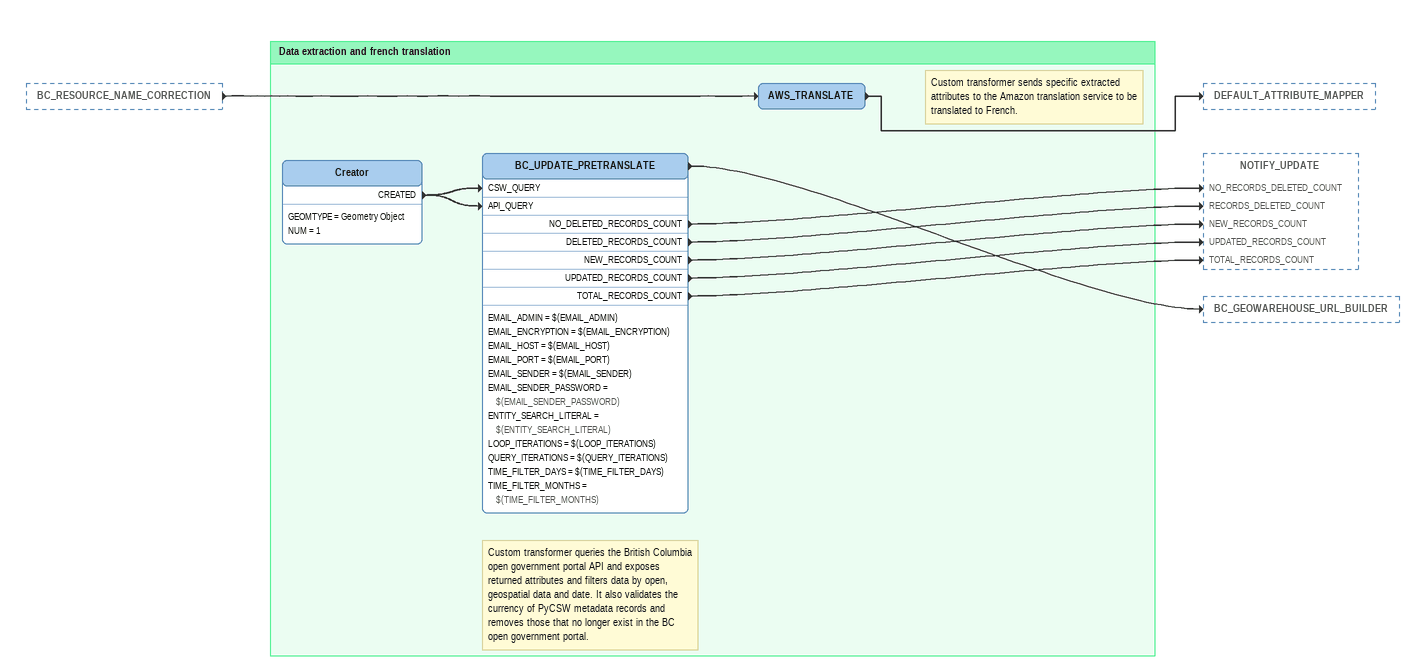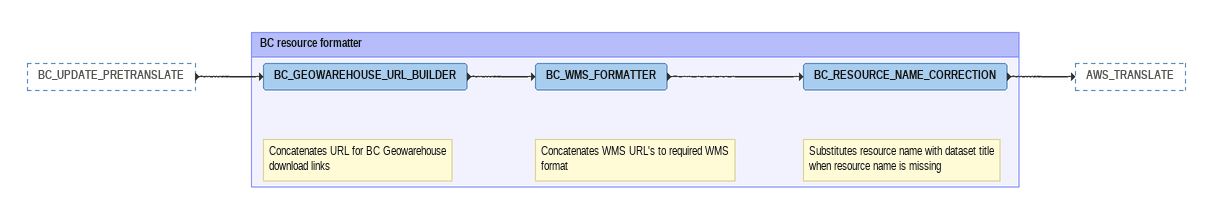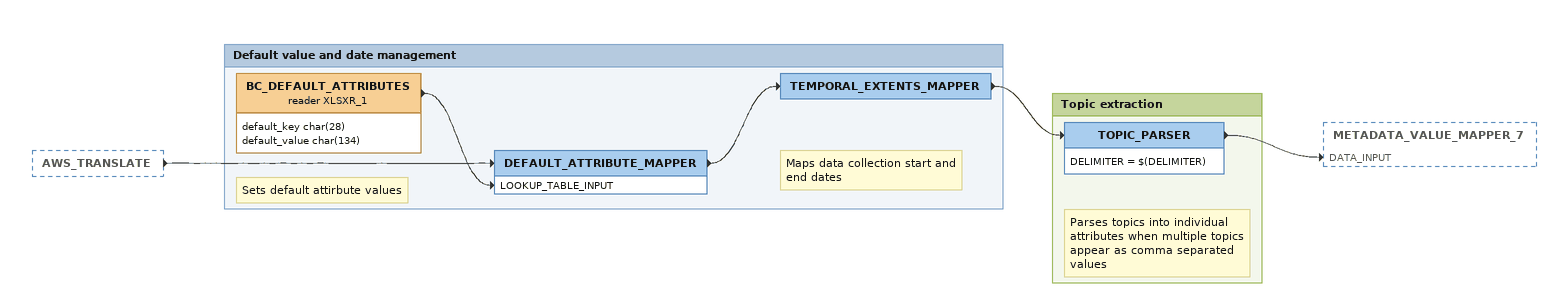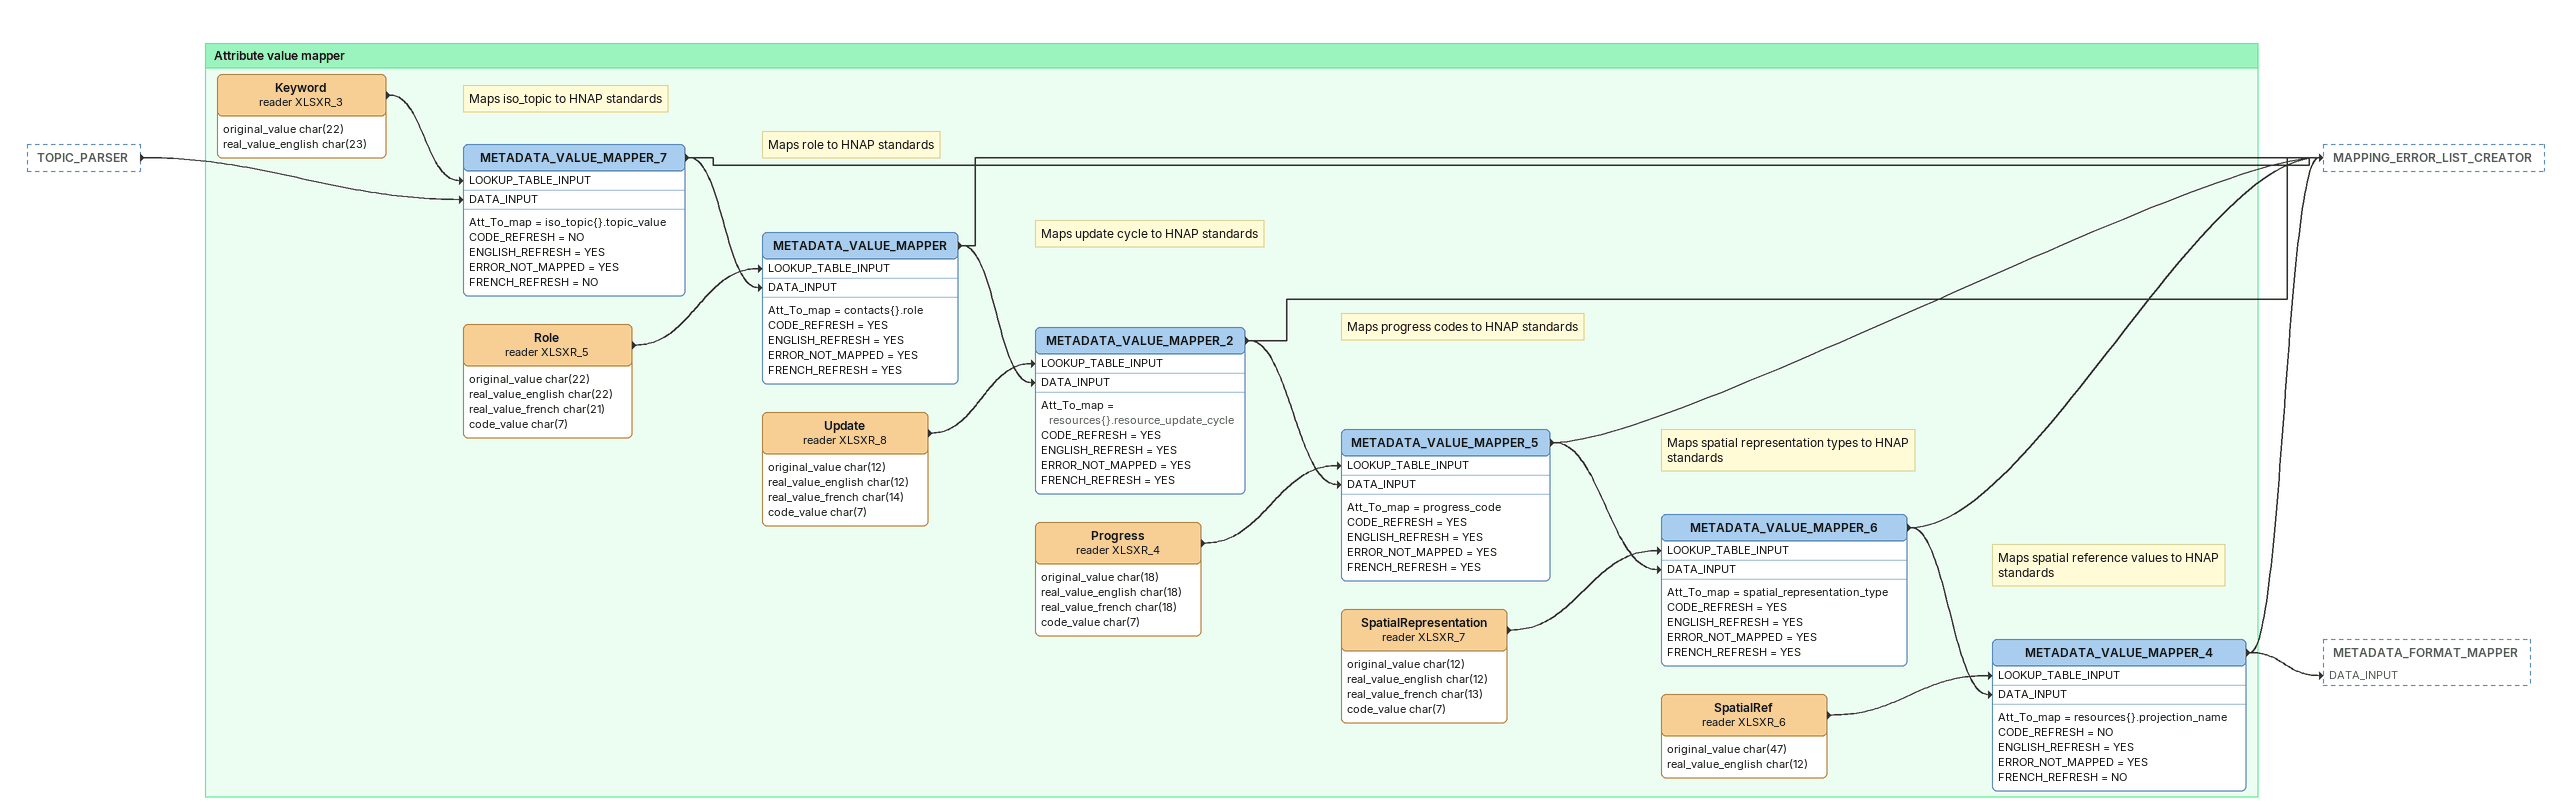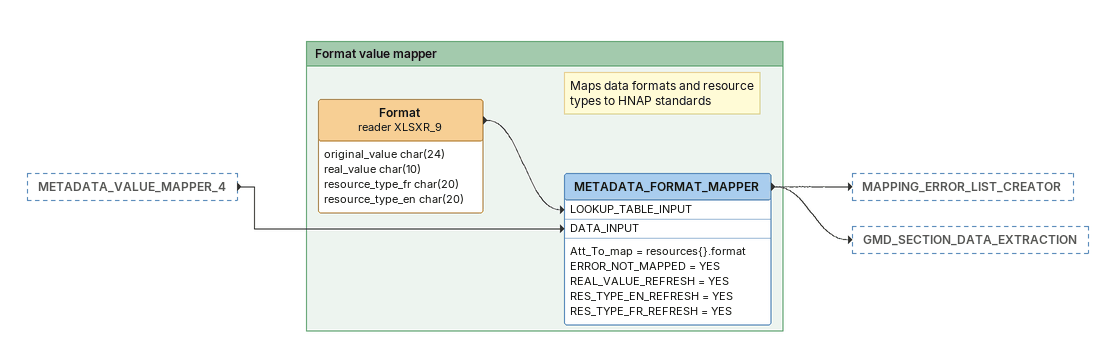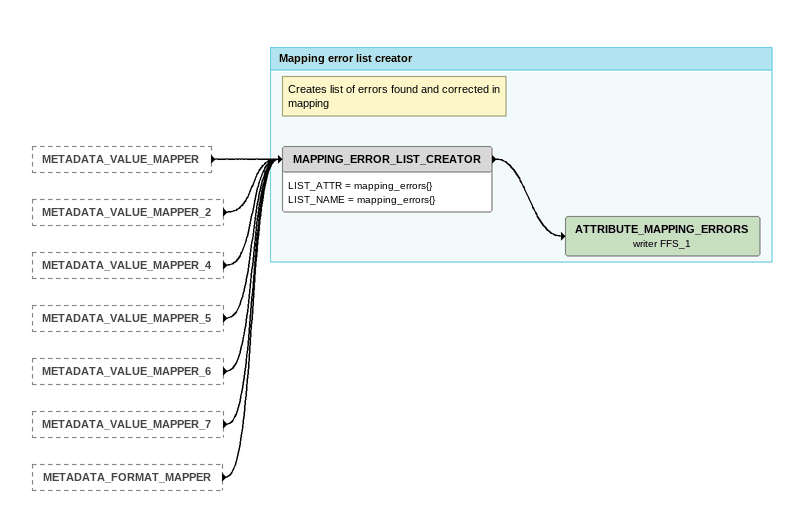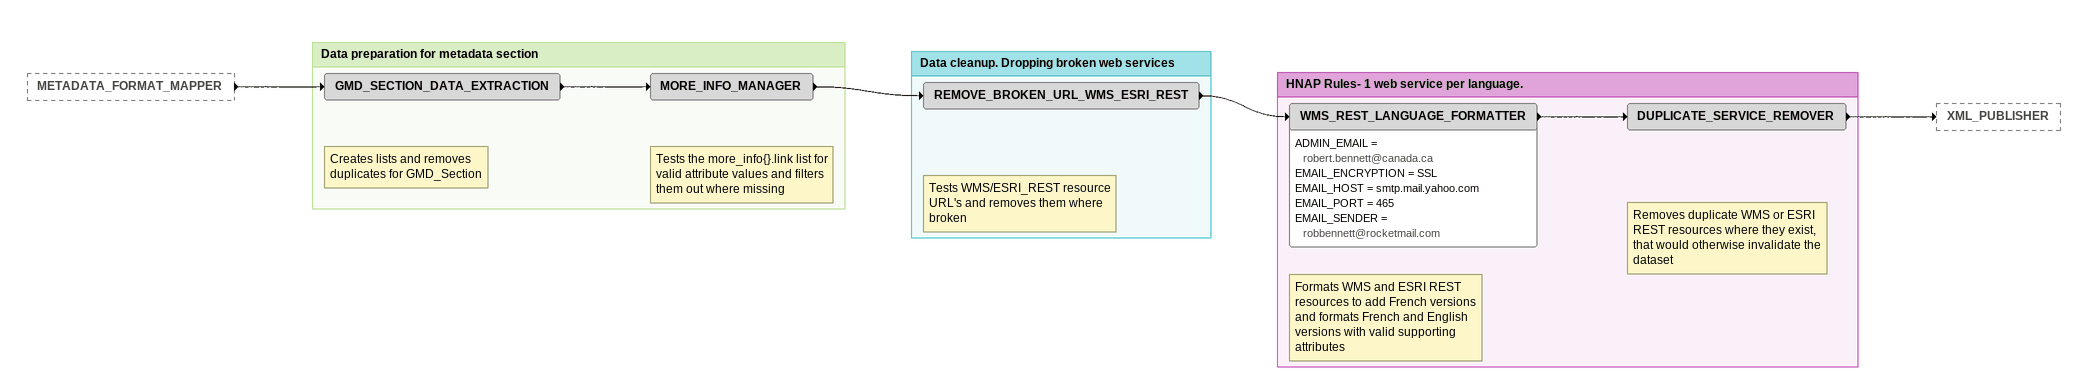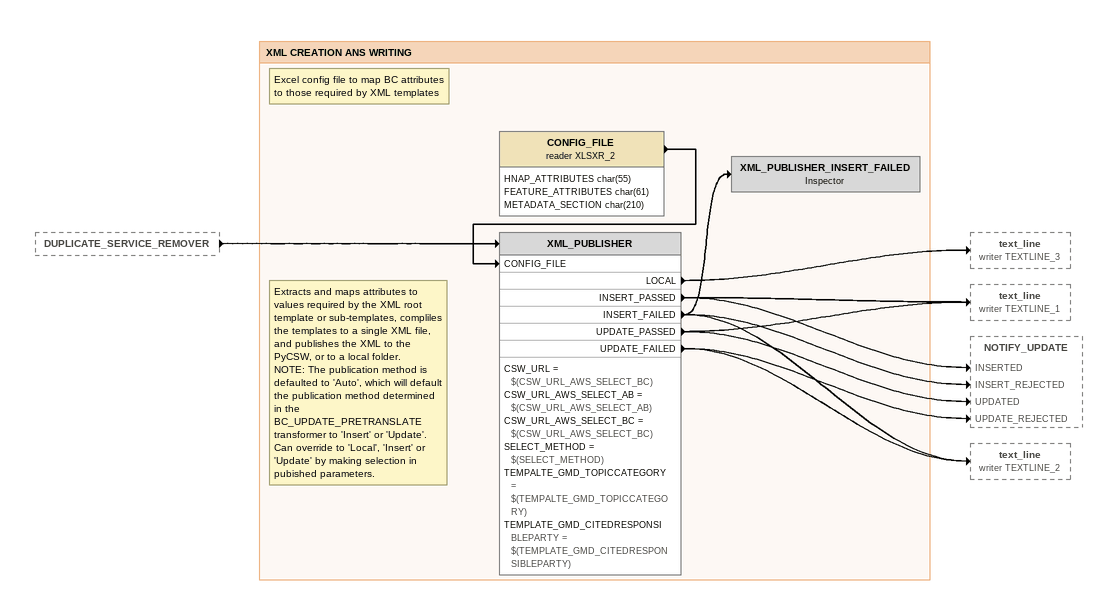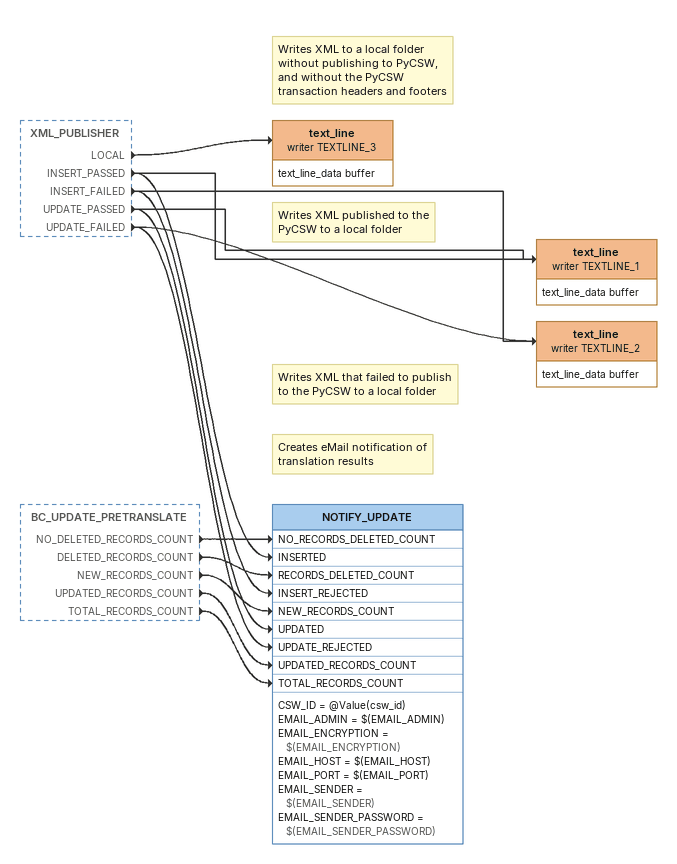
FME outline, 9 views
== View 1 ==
BC_RESOURCE_NAME_CORRECTION [outside]
    -> AWS_TRANSLATE

Bookmark: Data extraction and french translation
Creator
    GEOMTYPE = Geometry Object
    NUM = 1
    CREATED -> BC_UPDATE_PRETRANSLATE [CSW_QUERY]
    CREATED -> BC_UPDATE_PRETRANSLATE [API_QUERY]
Note: Custom transformer queries the British Columbia open government portal API and exposes returned attributes and filters data by open, geospatial data and date. It also validates the currency of PyCSW metadata records and removes those that no longer exist in the BC open government portal.
BC_UPDATE_PRETRANSLATE
    EMAIL_ADMIN = $(EMAIL_ADMIN)
    EMAIL_ENCRYPTION = $(EMAIL_ENCRYPTION)
    EMAIL_HOST = $(EMAIL_HOST)
    EMAIL_PORT = $(EMAIL_PORT)
    EMAIL_SENDER = $(EMAIL_SENDER)
    EMAIL_SENDER_PASSWORD = $(EMAIL_SENDER_PASSWORD)
    ENTITY_SEARCH_LITERAL = $(ENTITY_SEARCH_LITERAL)
    LOOP_ITERATIONS = $(LOOP_ITERATIONS)
    QUERY_ITERATIONS = $(QUERY_ITERATIONS)
    TIME_FILTER_DAYS = $(TIME_FILTER_DAYS)
    TIME_FILTER_MONTHS = $(TIME_FILTER_MONTHS)
    NO_DELETED_RECORDS_COUNT -> NOTIFY_UPDATE [NO_RECORDS_DELETED_COUNT]
    DELETED_RECORDS_COUNT -> NOTIFY_UPDATE [RECORDS_DELETED_COUNT]
    NEW_RECORDS_COUNT -> NOTIFY_UPDATE [NEW_RECORDS_COUNT]
    -> BC_GEOWAREHOUSE_URL_BUILDER
    UPDATED_RECORDS_COUNT -> NOTIFY_UPDATE [UPDATED_RECORDS_COUNT]
    TOTAL_RECORDS_COUNT -> NOTIFY_UPDATE [TOTAL_RECORDS_COUNT]
Note: Custom transformer sends specific extracted attributes to the Amazon translation service to be translated to French.
AWS_TRANSLATE
    -> DEFAULT_ATTRIBUTE_MAPPER

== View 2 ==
BC_UPDATE_PRETRANSLATE [outside]
    -> BC_GEOWAREHOUSE_URL_BUILDER

Bookmark: BC resource formatter
Note: Concatenates URL for BC Geowarehouse download links
BC_GEOWAREHOUSE_URL_BUILDER
    -> BC_WMS_FORMATTER
Note: Concatenates WMS URL's to required WMS format
BC_WMS_FORMATTER
    -> BC_RESOURCE_NAME_CORRECTION
Note: Substitutes resource name with dataset title when resource name is missing
BC_RESOURCE_NAME_CORRECTION
    -> AWS_TRANSLATE

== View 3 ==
AWS_TRANSLATE [outside]
    -> DEFAULT_ATTRIBUTE_MAPPER

Bookmark: Default value and date management
BC_DEFAULT_ATTRIBUTES (reader XLSXR_1)
    attributes: default_key char(28), default_value char(134)
    -> DEFAULT_ATTRIBUTE_MAPPER [LOOKUP_TABLE_INPUT]
Note: Sets default attirbute values
DEFAULT_ATTRIBUTE_MAPPER
    -> TEMPORAL_EXTENTS_MAPPER
Note: Maps data collection start and end dates
TEMPORAL_EXTENTS_MAPPER
    -> TOPIC_PARSER

Bookmark: Topic extraction
Note: Parses topics into individual attributes when multiple topics appear as comma separated values
TOPIC_PARSER
    DELIMITER = $(DELIMITER)
    -> METADATA_VALUE_MAPPER_7 [DATA_INPUT]

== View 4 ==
TOPIC_PARSER [outside]
    -> METADATA_VALUE_MAPPER_7 [DATA_INPUT]

Bookmark: Attribute value mapper
Keyword (reader XLSXR_3)
    attributes: original_value char(22), real_value_english char(23)
    -> METADATA_VALUE_MAPPER_7 [LOOKUP_TABLE_INPUT]
Note: Maps iso_topic to HNAP standards
METADATA_VALUE_MAPPER_7
    Att_To_map = iso_topic{}.topic_value
    CODE_REFRESH = NO
    ENGLISH_REFRESH = YES
    ERROR_NOT_MAPPED = YES
    FRENCH_REFRESH = NO
    -> METADATA_VALUE_MAPPER [DATA_INPUT]
    -> MAPPING_ERROR_LIST_CREATOR
Role (reader XLSXR_5)
    attributes: original_value char(22), real_value_english char(22), real_value_french char(21), code_value char(7)
    -> METADATA_VALUE_MAPPER [LOOKUP_TABLE_INPUT]
Note: Maps role to HNAP standards
METADATA_VALUE_MAPPER
    Att_To_map = contacts{}.role
    CODE_REFRESH = YES
    ENGLISH_REFRESH = YES
    ERROR_NOT_MAPPED = YES
    FRENCH_REFRESH = YES
    -> METADATA_VALUE_MAPPER_2 [DATA_INPUT]
    -> MAPPING_ERROR_LIST_CREATOR
Update (reader XLSXR_8)
    attributes: original_value char(12), real_value_english char(12), real_value_french char(14), code_value char(7)
    -> METADATA_VALUE_MAPPER_2 [LOOKUP_TABLE_INPUT]
Note: Maps update cycle to HNAP standards
METADATA_VALUE_MAPPER_2
    Att_To_map = resources{}.resource_update_cycle
    CODE_REFRESH = YES
    ENGLISH_REFRESH = YES
    ERROR_NOT_MAPPED = YES
    FRENCH_REFRESH = YES
    -> METADATA_VALUE_MAPPER_5 [DATA_INPUT]
    -> MAPPING_ERROR_LIST_CREATOR
Progress (reader XLSXR_4)
    attributes: original_value char(18), real_value_english char(18), real_value_french char(18), code_value char(7)
    -> METADATA_VALUE_MAPPER_5 [LOOKUP_TABLE_INPUT]
Note: Maps progress codes to HNAP standards
METADATA_VALUE_MAPPER_5
    Att_To_map = progress_code
    CODE_REFRESH = YES
    ENGLISH_REFRESH = YES
    ERROR_NOT_MAPPED = YES
    FRENCH_REFRESH = YES
    -> METADATA_VALUE_MAPPER_6 [DATA_INPUT]
    -> MAPPING_ERROR_LIST_CREATOR
SpatialRepresentation (reader XLSXR_7)
    attributes: original_value char(12), real_value_english char(12), real_value_french char(13), code_value char(7)
    -> METADATA_VALUE_MAPPER_6 [LOOKUP_TABLE_INPUT]
Note: Maps spatial representation types to HNAP standards
METADATA_VALUE_MAPPER_6
    Att_To_map = spatial_representation_type
    CODE_REFRESH = YES
    ENGLISH_REFRESH = YES
    ERROR_NOT_MAPPED = YES
    FRENCH_REFRESH = YES
    -> METADATA_VALUE_MAPPER_4 [DATA_INPUT]
    -> MAPPING_ERROR_LIST_CREATOR
SpatialRef (reader XLSXR_6)
    attributes: original_value char(47), real_value_english char(12)
    -> METADATA_VALUE_MAPPER_4 [LOOKUP_TABLE_INPUT]
Note: Maps spatial reference values to HNAP standards
METADATA_VALUE_MAPPER_4
    Att_To_map = resources{}.projection_name
    CODE_REFRESH = NO
    ENGLISH_REFRESH = YES
    ERROR_NOT_MAPPED = YES
    FRENCH_REFRESH = NO
    -> METADATA_FORMAT_MAPPER [DATA_INPUT]
    -> MAPPING_ERROR_LIST_CREATOR

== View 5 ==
METADATA_VALUE_MAPPER_4 [outside]
    -> METADATA_FORMAT_MAPPER [DATA_INPUT]

Bookmark: Format value mapper
Format (reader XLSXR_9)
    attributes: original_value char(24), real_value char(10), resource_type_fr char(20), resource_type_en char(20)
    -> METADATA_FORMAT_MAPPER [LOOKUP_TABLE_INPUT]
Note: Maps data formats and resource types to HNAP standards
METADATA_FORMAT_MAPPER
    Att_To_map = resources{}.format
    ERROR_NOT_MAPPED = YES
    REAL_VALUE_REFRESH = YES
    RES_TYPE_EN_REFRESH = YES
    RES_TYPE_FR_REFRESH = YES
    -> MAPPING_ERROR_LIST_CREATOR
    -> GMD_SECTION_DATA_EXTRACTION

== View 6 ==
METADATA_VALUE_MAPPER [outside]
    -> MAPPING_ERROR_LIST_CREATOR
METADATA_VALUE_MAPPER_2 [outside]
    -> MAPPING_ERROR_LIST_CREATOR
METADATA_VALUE_MAPPER_4 [outside]
    -> MAPPING_ERROR_LIST_CREATOR
METADATA_VALUE_MAPPER_5 [outside]
    -> MAPPING_ERROR_LIST_CREATOR
METADATA_VALUE_MAPPER_6 [outside]
    -> MAPPING_ERROR_LIST_CREATOR
METADATA_VALUE_MAPPER_7 [outside]
    -> MAPPING_ERROR_LIST_CREATOR
METADATA_FORMAT_MAPPER [outside]
    -> MAPPING_ERROR_LIST_CREATOR

Bookmark: Mapping error list creator
Note: Creates list of errors found and corrected in mapping
MAPPING_ERROR_LIST_CREATOR
    LIST_ATTR = mapping_errors{}
    LIST_NAME = mapping_errors{}
    -> ATTRIBUTE_MAPPING_ERRORS (writer FFS_1)
ATTRIBUTE_MAPPING_ERRORS (writer FFS_1)

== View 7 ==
METADATA_FORMAT_MAPPER [outside]
    -> GMD_SECTION_DATA_EXTRACTION

Bookmark: Data preparation for metadata section
Note: Creates lists and removes duplicates for GMD_Section
GMD_SECTION_DATA_EXTRACTION
    -> MORE_INFO_MANAGER
Note: Tests the more_info{}.link list for valid attribute values and filters them out where missing
MORE_INFO_MANAGER
    -> REMOVE_BROKEN_URL_WMS_ESRI_REST

Bookmark: Data cleanup. Dropping broken web services
Note: Tests WMS/ESRI_REST resource URL's and removes them where broken
REMOVE_BROKEN_URL_WMS_ESRI_REST
    -> WMS_REST_LANGUAGE_FORMATTER

Bookmark: HNAP Rules- 1 web service per language.
Note: Formats WMS and ESRI REST resources to add French versions and formats French and English versions with valid supporting attributes
WMS_REST_LANGUAGE_FORMATTER
    ADMIN_EMAIL = robert.bennett@canada.ca
    EMAIL_ENCRYPTION = SSL
    EMAIL_HOST = smtp.mail.yahoo.com
    EMAIL_PORT = 465
    EMAIL_SENDER = robbennett@rocketmail.com
    -> DUPLICATE_SERVICE_REMOVER
Note: Removes duplicate WMS or ESRI REST resources where they exist, that would otherwise invalidate the dataset
DUPLICATE_SERVICE_REMOVER
    -> XML_PUBLISHER

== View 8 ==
DUPLICATE_SERVICE_REMOVER [outside]
    -> XML_PUBLISHER

Bookmark: XML CREATION ANS WRITING
Note: Excel config file to map BC attributes to those required by XML templates
CONFIG_FILE (reader XLSXR_2)
    attributes: HNAP_ATTRIBUTES char(55), FEATURE_ATTRIBUTES char(61), METADATA_SECTION char(210)
    -> XML_PUBLISHER [CONFIG_FILE]
Note: Extracts and maps attributes to values required by the XML root template or sub-templates, compliles the templates to a single XML file, and publishes the XML to the PyCSW, or to a local folder. / NOTE: The publication method is defaulted to 'Auto', which will default the publication method determined in the BC_UPDATE_PRETRANSLATE transformer to 'Insert' or 'Update'. Can override to 'Local', 'Insert' or 'Update' by making selection in pubished parameters.
XML_PUBLISHER
    CSW_URL = $(CSW_URL_AWS_SELECT_BC)
    CSW_URL_AWS_SELECT_AB = $(CSW_URL_AWS_SELECT_AB)
    CSW_URL_AWS_SELECT_BC = $(CSW_URL_AWS_SELECT_BC)
    SELECT_METHOD = $(SELECT_METHOD)
    TEMPALTE_GMD_TOPICCATEGORY = $(TEMPALTE_GMD_TOPICCATEGORY)
    TEMPLATE_GMD_CITEDRESPONSIBLEPARTY = $(TEMPLATE_GMD_CITEDRESPONSIBLEPARTY)
    LOCAL -> text_line (writer TEXTLINE_3)
    INSERT_PASSED -> text_line (writer TEXTLINE_1)
    INSERT_PASSED -> NOTIFY_UPDATE [INSERTED]
    INSERT_FAILED -> text_line (writer TEXTLINE_2)
    INSERT_FAILED -> NOTIFY_UPDATE [INSERT_REJECTED]
    INSERT_FAILED -> XML_PUBLISHER_INSERT_FAILED
    UPDATE_PASSED -> text_line (writer TEXTLINE_1)
    UPDATE_PASSED -> NOTIFY_UPDATE [UPDATED]
    UPDATE_FAILED -> text_line (writer TEXTLINE_2)
    UPDATE_FAILED -> NOTIFY_UPDATE [UPDATE_REJECTED]
XML_PUBLISHER_INSERT_FAILED: Inspector

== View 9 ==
XML_PUBLISHER [outside]
    LOCAL -> text_line (writer TEXTLINE_3)
    INSERT_PASSED -> text_line (writer TEXTLINE_1)
    INSERT_PASSED -> NOTIFY_UPDATE [INSERTED]
    INSERT_FAILED -> text_line (writer TEXTLINE_2)
    INSERT_FAILED -> NOTIFY_UPDATE [INSERT_REJECTED]
    UPDATE_PASSED -> text_line (writer TEXTLINE_1)
    UPDATE_PASSED -> NOTIFY_UPDATE [UPDATED]
    UPDATE_FAILED -> text_line (writer TEXTLINE_2)
    UPDATE_FAILED -> NOTIFY_UPDATE [UPDATE_REJECTED]
BC_UPDATE_PRETRANSLATE [outside]
    NO_DELETED_RECORDS_COUNT -> NOTIFY_UPDATE [NO_RECORDS_DELETED_COUNT]
    DELETED_RECORDS_COUNT -> NOTIFY_UPDATE [RECORDS_DELETED_COUNT]
    NEW_RECORDS_COUNT -> NOTIFY_UPDATE [NEW_RECORDS_COUNT]
    UPDATED_RECORDS_COUNT -> NOTIFY_UPDATE [UPDATED_RECORDS_COUNT]
    TOTAL_RECORDS_COUNT -> NOTIFY_UPDATE [TOTAL_RECORDS_COUNT]
Note: Writes XML to a local folder without publishing to PyCSW, and without the PyCSW transaction headers and footers
text_line (writer TEXTLINE_3)
    attributes: text_line_data buffer
Note: Writes XML published to the PyCSW to a local folder
text_line (writer TEXTLINE_1)
    attributes: text_line_data buffer
Note: Writes XML that failed to publish to the PyCSW to a local folder
text_line (writer TEXTLINE_2)
    attributes: text_line_data buffer
Note: Creates eMail notification of translation results
NOTIFY_UPDATE
    CSW_ID = @Value(csw_id)
    EMAIL_ADMIN = $(EMAIL_ADMIN)
    EMAIL_ENCRYPTION = $(EMAIL_ENCRYPTION)
    EMAIL_HOST = $(EMAIL_HOST)
    EMAIL_PORT = $(EMAIL_PORT)
    EMAIL_SENDER = $(EMAIL_SENDER)
    EMAIL_SENDER_PASSWORD = $(EMAIL_SENDER_PASSWORD)
